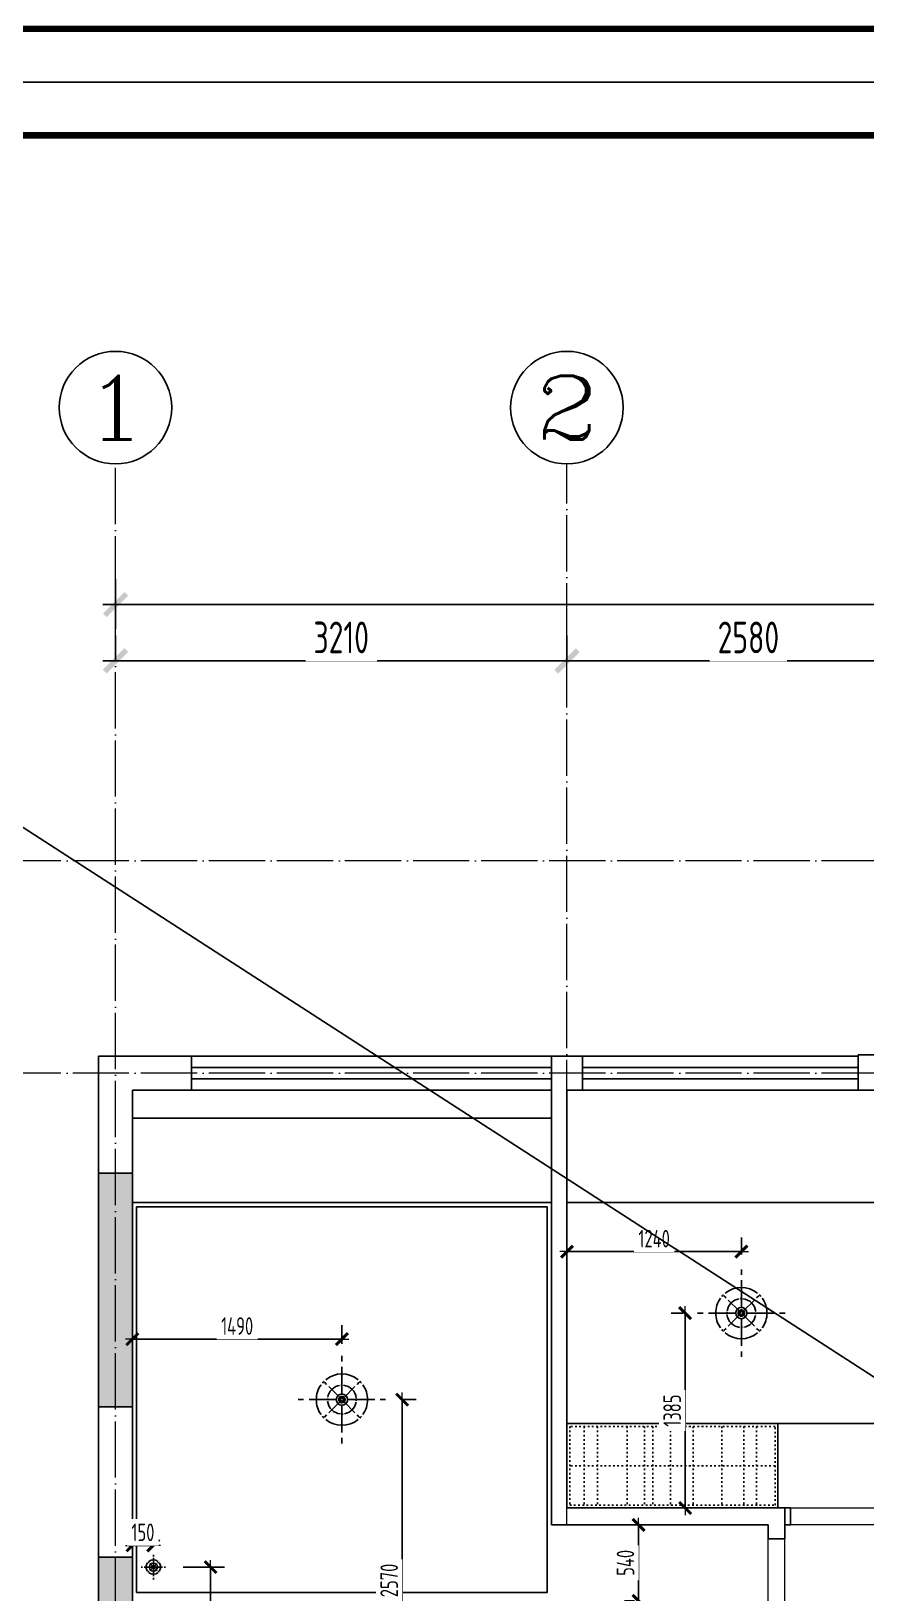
# Model space of a CAD drawing. Header units: inches. Extents: x -50945 to 250244, y -404780 to 18493.
# Drawn here: x 98320 to 104254, y -393041 to -381943 of the extents above; entities that cross this region are included whole.
import ezdxf
from ezdxf.enums import TextEntityAlignment as Align

# ---------------------------------------------------------------- set-up
doc = ezdxf.new("R2010")
doc.units = ezdxf.units.IN
doc.header["$MEASUREMENT"] = 0
doc.linetypes.add('ACAD_ISO03W100', pattern=[30, 12, -18])
doc.linetypes.add('DOTE', pattern=[2.42, 2, -0.2, 0.02, -0.2])
for name, color, linetype in [('15开关布置图-YJ', 2, 'Continuous'), ('AXIS', 1, 'Continuous'), ('AXIS_TEXT', 7, 'Continuous'), ('A图框', 7, 'Continuous'), ('D-ARCHI', 250, 'Continuous'), ('EVH 立面填充', 8, 'Continuous'), ('IBS-003-建筑窗框', 3, 'Continuous'), ('IBS-182-原建筑非承重墙', 150, 'Continuous'), ('IBS-200-原建筑承重墙柱', 200, 'Continuous'), ('IBS-63-原建筑窗', 63, 'Continuous'), ('IDS-040-固定高家具', 40, 'Continuous'), ('IRC-2-天花灯具', 2, 'Continuous'), ('IRC-30-天花轮廓线', 30, 'Continuous'), ('外标注', 50, 'Continuous')]:
    doc.layers.add(name, color=color, linetype=linetype)
doc.layers.add('天棚材质标注', color=2, linetype='Continuous', lineweight=5)
doc.layers.add('门', color=65, linetype='Continuous', lineweight=13)
doc.styles.add('_TCH_AXIS', font='COMPLEX', dxfattribs={"bigfont": 'GBCBIG'})
doc.styles.add('COMPLEX', font='COMPLEX')
doc.styles.add('HBA-DIMT', font='ARCHS.SHX', dxfattribs={"width": 0.8})
doc.dimstyles.new('HBA_40', dxfattribs={"dimscale": 50, "dimtxt": 2.5, "dimasz": 0.1, "dimexe": 2, "dimexo": 2.5, "dimgap": 0.6, "dimtad": 1, "dimdec": 0, "dimrnd": 5, "dimzin": 0, "dimtxsty": 'HBA-DIMT', "dimblk": 'HBA_DIMENSION_TICK', "dimblk1": 'HBA_DIMENSION_TICK', "dimblk2": 'HBA_DIMENSION_TICK', "dimcen": 0.125, "dimclrd": 44, "dimclre": 44, "dimclrt": 2, "dimadec": 0, "dimazin": 0, "dimtfac": 1, "dimtdec": 0, "dimtix": 1, "dimtmove": 1, "dimatfit": 3, "dimldrblk": 'HBA_Leader_Dot', "dimfxl": 0, "dimtvp": 1, "dimtfill": 1, "dimtolj": 1, "dimtzin": 0, "dimarcsym": 0})

# ---------------------------------------------------------------- blocks, each defined once
blk = doc.blocks.new('gegeg')
at = {"layer": 'A图框'}
blk.add_lwpolyline([(162587, -39218), (162587, -60008), (133187, -60008), (133187, -39218)], close=True, dxfattribs=at)
at = {"layer": 'A图框', "const_width": 42}
blk.add_lwpolyline([(133537, -40125), (133537, -39568), (162237, -39568), (162237, -57908)], dxfattribs=at)
blk.add_lwpolyline([(133537, -58258), (162237, -58258), (162237, -59658), (133537, -59658)], close=True, dxfattribs=at)
blk = doc.blocks.new('HBA_DIMENSION_TICK')
at = {"color": 0, "linetype": 'ByBlock'}
for p, q in [((-10, 0), (0, 0)), ((0, 0), (10, 0))]:
    blk.add_line(p, q, dxfattribs=at)
at = {"color": 50, "linetype": 'ByBlock'}
blk.add_solid([(-10, -7), (-7, -10), (7, 10), (10, 7)], dxfattribs=at)
blk = doc.blocks.new('*D894')
at = {"layer": 'Defpoints', "color": 0, "transparency": 16777216}
for p in [(102129, -386418), (98919, -386642), (102129, -386642)]:
    blk.add_point(p, dxfattribs=at)
at = {"layer": '外标注', "color": 44, "lineweight": -2, "transparency": 16777216}
for p, q in [((98919, -386418), (98919, -386238)), ((102129, -386418), (102129, -386238)), ((98928, -386418), (102120, -386418))]:
    blk.add_line(p, q, dxfattribs=at)
at = {"layer": '外标注', "color": 44, "lineweight": -2, "transparency": 16777216, "xscale": 9, "yscale": 9, "zscale": 9, "rotation": 180}
blk.add_blockref('HBA_DIMENSION_TICK', (98919, -386418), dxfattribs=at)
at = {"layer": '外标注', "color": 44, "lineweight": -2, "transparency": 16777216, "xscale": 9, "yscale": 9, "zscale": 9}
blk.add_blockref('HBA_DIMENSION_TICK', (102129, -386418), dxfattribs=at)
at = {"layer": '外标注', "color": 2, "transparency": 16777216, "insert": (100524, -386251), "char_height": 225, "attachment_point": 5, "style": 'HBA-DIMT', "bg_fill": 3, "box_fill_scale": 1.25, "bg_fill_color": 256, "bg_fill_true_color": 13158600, "bg_fill_transparency": 0}
blk.add_mtext('\\A1;3210', dxfattribs=at)
blk = doc.blocks.new('HBA_Leader_Dot')
at = {"color": 0, "linetype": 'ByBlock'}
blk.add_line((-5, 0), (-10, 0), dxfattribs=at)
at = {"color": 0, "linetype": 'ByBlock', "const_width": 5}
blk.add_lwpolyline([(-2.5, 0, 1), (2.5, 0, 1)], format="xyb", close=True, dxfattribs=at)
blk = doc.blocks.new('*D895')
at = {"layer": 'Defpoints', "color": 0, "transparency": 16777216}
for p in [(104709, -386418), (102129, -386642), (104709, -386642)]:
    blk.add_point(p, dxfattribs=at)
at = {"layer": '外标注', "color": 44, "lineweight": -2, "transparency": 16777216}
for p, q in [((102129, -386418), (102129, -386238)), ((104709, -386418), (104709, -386238)), ((102138, -386418), (104700, -386418))]:
    blk.add_line(p, q, dxfattribs=at)
at = {"layer": '外标注', "color": 44, "lineweight": -2, "transparency": 16777216, "xscale": 9, "yscale": 9, "zscale": 9, "rotation": 180}
blk.add_blockref('HBA_DIMENSION_TICK', (102129, -386418), dxfattribs=at)
at = {"layer": '外标注', "color": 44, "lineweight": -2, "transparency": 16777216, "xscale": 9, "yscale": 9, "zscale": 9}
blk.add_blockref('HBA_DIMENSION_TICK', (104709, -386418), dxfattribs=at)
at = {"layer": '外标注', "color": 2, "transparency": 16777216, "insert": (103419, -386251), "char_height": 225, "attachment_point": 5, "style": 'HBA-DIMT', "bg_fill": 3, "box_fill_scale": 1.25, "bg_fill_color": 256, "bg_fill_true_color": 13158600, "bg_fill_transparency": 0}
blk.add_mtext('\\A1;2580', dxfattribs=at)
blk = doc.blocks.new('*D898')
at = {"layer": 'Defpoints', "color": 0, "transparency": 16777216}
for p in [(113619, -386018), (98919, -386418), (113619, -386418)]:
    blk.add_point(p, dxfattribs=at)
at = {"layer": '外标注', "color": 44, "lineweight": -2, "transparency": 16777216}
for p, q in [((98919, -386193), (98919, -385838)), ((113619, -386193), (113619, -385838)), ((98928, -386018), (113610, -386018))]:
    blk.add_line(p, q, dxfattribs=at)
at = {"layer": '外标注', "color": 44, "lineweight": -2, "transparency": 16777216, "xscale": 9, "yscale": 9, "zscale": 9, "rotation": 180}
blk.add_blockref('HBA_DIMENSION_TICK', (98919, -386018), dxfattribs=at)
at = {"layer": '外标注', "color": 44, "lineweight": -2, "transparency": 16777216, "xscale": 9, "yscale": 9, "zscale": 9}
blk.add_blockref('HBA_DIMENSION_TICK', (113619, -386018), dxfattribs=at)
at = {"layer": '外标注', "color": 2, "transparency": 16777216, "insert": (106269, -385851), "char_height": 225, "attachment_point": 5, "style": 'HBA-DIMT', "bg_fill": 3, "box_fill_scale": 1.25, "bg_fill_color": 256, "bg_fill_true_color": 13158600, "bg_fill_transparency": 0}
blk.add_mtext('\\A1;14700', dxfattribs=at)
blk = doc.blocks.new('_AXISO')
blk.add_circle((0, 0), 0.5)
at = {"layer": 'AXIS_TEXT', "style": 'COMPLEX', "width": 1.041667}
blk.add_attdef('A', text='', height=0.56, dxfattribs=at).set_placement((-0.25, -0.28), (0.25, -0.28), align=Align.FIT)
blk = doc.blocks.new('A$C677541E1')
at = {"linetype": 'Continuous'}
for p, q in [((611, 1221), (611, 1145)), ((611, 1145), (611, 1221)), ((611, 1069), (611, 689)), ((611, 689), (611, 1069)), ((368, 854), (398, 823)), ((398, 823), (368, 854)), ((428, 793), (580, 642)), ((580, 642), (428, 793)), ((642, 642), (793, 793)), ((793, 793), (642, 642)), ((823, 823), (854, 854)), ((854, 854), (823, 823)), ((0, 611), (76, 611)), ((76, 611), (0, 611)), ((153, 611), (532, 611)), ((532, 611), (153, 611)), ((428, 428), (580, 580)), ((580, 580), (428, 428)), ((611, 532), (611, 153)), ((611, 153), (611, 532)), ((642, 580), (793, 428)), ((793, 428), (642, 580)), ((689, 611), (1069, 611)), ((1069, 611), (689, 611)), ((1221, 611), (1145, 611)), ((1145, 611), (1221, 611)), ((368, 368), (398, 398)), ((398, 398), (368, 368)), ((823, 398), (854, 368)), ((854, 368), (823, 398)), ((611, 76), (611, 0)), ((611, 0), (611, 76))]:
    blk.add_line(p, q, dxfattribs=at)
at = {"linetype": 'Continuous', "extrusion": (0, 0, -1)}
for major_axis, start_param, end_param in [((-358, 0), 0.888621, 2.252972), ((-358, 1), -0.003333, 0.613772), ((349, 78), 4.06277, 4.162216), ((349, 78), 4.06277, 4.162216), ((78.3, 0), 0.000513, 6.283698), ((78.3, 1), 3.385592, 4.494095), ((-78.3, 1), 1.78909, 2.897593), ((-349, 78), 2.120969, 2.220415), ((-349, 78), 2.120969, 2.220415), ((358, 1), -0.613772, 0.003333), ((358, 1), 2.52782, 3.144925), ((-78.3, 1), -1.352502, -0.243999), ((-39.1, 0.4), 3.131185, 9.41437), ((39.1, 0.4), 3.382419, 4.490922), ((-39.1, 0.4), -1.349329, -0.240826), ((-39.1, 0.4), 1.792263, 2.900766), ((39.1, 0.4), 0.240826, 1.349329), ((78.3, 1), 0.243999, 1.352502), ((-358, 1), 3.13826, 3.755365), ((-349, 78), -1.020623, -0.921177), ((-349, 78), -1.020623, -0.921177), ((-358, 0), 4.030214, 5.394564), ((349, 78), 0.921177, 1.020623), ((349, 78), 0.921177, 1.020623)]:
    blk.add_ellipse((611, 611), major_axis=major_axis, ratio=1, start_param=start_param, end_param=end_param, dxfattribs=at)
at = {"linetype": 'Continuous'}
for major_axis, start_param, end_param in [((-144, 140), -0.014456, 0.602649), ((-141, 143), -0.608759, 0.008346), ((-32.1, 30.1), 3.109878, 9.393063), ((-31, 31.2), -1.336602, -0.228099), ((-146, 139), -0.825662, -0.726216), ((-146, 139), -0.825662, -0.726216), ((-143, 142), 4.028499, 5.392849), ((-171, 105), 0.467757, 0.567203), ((-171, 105), 0.467757, 0.567203), ((-143, 142), 0.886906, 2.251257), ((-32.1, 30.1), 0.2, 1.308503), ((-14.8, 16.2), 3.186593, 9.469778), ((-31, 31.2), 1.804991, 2.913494), ((-15.1, 16), 0.25847, 1.366973), ((-16.1, 15), -1.374959, -0.266456), ((-16.1, 15), 1.766633, 2.875136), ((-15.1, 16), 3.400063, 4.508566), ((-141, 143), 2.532833, 3.149938), ((-32.1, 30.1), 3.341592, 4.450095), ((-144, 140), 3.127137, 3.744242), ((-171, 105), 3.609349, 3.708795), ((-171, 105), 3.609349, 3.708795), ((-146, 139), 2.315931, 2.415377), ((-146, 139), 2.315931, 2.415377)]:
    blk.add_ellipse((611, 611), major_axis=major_axis, ratio=1, start_param=start_param, end_param=end_param, dxfattribs=at)
blk = doc.blocks.new('*D944')
at = {"layer": 'Defpoints', "color": 0, "transparency": 16777216}
for p in [(102129, -390616), (102129, -390762), (103369, -390762)]:
    blk.add_point(p, dxfattribs=at)
at = {"layer": '天棚材质标注', "color": 44, "lineweight": -2, "transparency": 16777216}
for p, q in [((102129, -390637), (102129, -390516)), ((103369, -390637), (103369, -390516)), ((103364, -390616), (102134, -390616))]:
    blk.add_line(p, q, dxfattribs=at)
at = {"layer": '天棚材质标注', "color": 44, "lineweight": -2, "transparency": 16777216, "xscale": 5, "yscale": 5, "zscale": 5, "rotation": 180}
blk.add_blockref('HBA_DIMENSION_TICK', (102129, -390616), dxfattribs=at)
at = {"layer": '天棚材质标注', "color": 44, "lineweight": -2, "transparency": 16777216, "xscale": 5, "yscale": 5, "zscale": 5}
blk.add_blockref('HBA_DIMENSION_TICK', (103369, -390616), dxfattribs=at)
at = {"layer": '天棚材质标注', "color": 2, "transparency": 16777216, "insert": (102749, -390524), "char_height": 125, "attachment_point": 5, "style": 'HBA-DIMT', "bg_fill": 3, "box_fill_scale": 1.25, "bg_fill_color": 256, "bg_fill_true_color": 13158600, "bg_fill_transparency": 0}
blk.add_mtext('\\A1;1240', dxfattribs=at)
blk = doc.blocks.new('*D945')
at = {"layer": 'Defpoints', "color": 0, "transparency": 16777216}
for p in [(103077, -391053), (102969, -392438), (103077, -392438)]:
    blk.add_point(p, dxfattribs=at)
at = {"layer": '天棚材质标注', "color": 44, "lineweight": -2, "transparency": 16777216}
for p, q in [((102952, -391053), (102869, -391053)), ((102969, -391058), (102969, -392433)), ((102952, -392438), (102869, -392438))]:
    blk.add_line(p, q, dxfattribs=at)
at = {"layer": '天棚材质标注', "color": 44, "lineweight": -2, "transparency": 16777216, "xscale": 5, "yscale": 5, "zscale": 5}
for p, rotation in [((102969, -391053), 90), ((102969, -392438), 270)]:
    blk.add_blockref('HBA_DIMENSION_TICK', p, dxfattribs=dict(at, rotation=rotation))
at = {"layer": '天棚材质标注', "color": 2, "transparency": 16777216, "insert": (102877, -391746), "char_height": 125, "attachment_point": 5, "rotation": 90, "style": 'HBA-DIMT', "bg_fill": 3, "box_fill_scale": 1.25, "bg_fill_color": 256, "bg_fill_true_color": 13158600, "bg_fill_transparency": 0}
blk.add_mtext('\\A1;1385', dxfattribs=at)
blk = doc.blocks.new('*D934')
at = {"layer": 'Defpoints', "color": 0, "transparency": 16777216}
for p in [(99039, -391238), (99039, -391396), (100529, -391396)]:
    blk.add_point(p, dxfattribs=at)
at = {"layer": '天棚材质标注', "color": 44, "lineweight": -2, "transparency": 16777216}
for p, q in [((99039, -391271), (99039, -391138)), ((100529, -391271), (100529, -391138)), ((100524, -391238), (99044, -391238))]:
    blk.add_line(p, q, dxfattribs=at)
at = {"layer": '天棚材质标注', "color": 44, "lineweight": -2, "transparency": 16777216, "xscale": 5, "yscale": 5, "zscale": 5, "rotation": 180}
blk.add_blockref('HBA_DIMENSION_TICK', (99039, -391238), dxfattribs=at)
at = {"layer": '天棚材质标注', "color": 44, "lineweight": -2, "transparency": 16777216, "xscale": 5, "yscale": 5, "zscale": 5}
blk.add_blockref('HBA_DIMENSION_TICK', (100529, -391238), dxfattribs=at)
at = {"layer": '天棚材质标注', "color": 2, "transparency": 16777216, "insert": (99784, -391145), "char_height": 125, "attachment_point": 5, "style": 'HBA-DIMT', "bg_fill": 3, "box_fill_scale": 1.25, "bg_fill_color": 256, "bg_fill_true_color": 13158600, "bg_fill_transparency": 0}
blk.add_mtext('\\A1;1490', dxfattribs=at)
blk = doc.blocks.new('*D935')
at = {"layer": 'Defpoints', "color": 0, "transparency": 16777216}
for p in [(100840, -391668), (100840, -394238), (100957, -394238)]:
    blk.add_point(p, dxfattribs=at)
at = {"layer": '天棚材质标注', "color": 44, "lineweight": -2, "transparency": 16777216}
for p, q in [((100957, -391673), (100957, -394233)), ((100965, -391668), (101057, -391668)), ((100965, -394238), (101057, -394238))]:
    blk.add_line(p, q, dxfattribs=at)
at = {"layer": '天棚材质标注', "color": 44, "lineweight": -2, "transparency": 16777216, "xscale": 5, "yscale": 5, "zscale": 5}
for p, rotation in [((100957, -391668), 90), ((100957, -394238), 270)]:
    blk.add_blockref('HBA_DIMENSION_TICK', p, dxfattribs=dict(at, rotation=rotation))
at = {"layer": '天棚材质标注', "color": 2, "transparency": 16777216, "insert": (100865, -392953), "char_height": 125, "attachment_point": 5, "rotation": 90, "style": 'HBA-DIMT', "bg_fill": 3, "box_fill_scale": 1.25, "bg_fill_color": 256, "bg_fill_true_color": 13158600, "bg_fill_transparency": 0}
blk.add_mtext('\\A1;2570', dxfattribs=at)
blk = doc.blocks.new('*D936')
at = {"layer": 'Defpoints', "color": 0, "transparency": 16777216}
for p in [(102638, -392558), (102734, -392558), (102734, -393098)]:
    blk.add_point(p, dxfattribs=at)
at = {"layer": '天棚材质标注', "color": 44, "lineweight": -2, "transparency": 16777216}
for p, q in [((102609, -392558), (102538, -392558)), ((102638, -393093), (102638, -392563)), ((102609, -393098), (102538, -393098))]:
    blk.add_line(p, q, dxfattribs=at)
at = {"layer": '天棚材质标注', "color": 44, "lineweight": -2, "transparency": 16777216, "xscale": 5, "yscale": 5, "zscale": 5}
for p, rotation in [((102638, -392558), 90), ((102638, -393098), 270)]:
    blk.add_blockref('HBA_DIMENSION_TICK', p, dxfattribs=dict(at, rotation=rotation))
at = {"layer": '天棚材质标注', "color": 2, "transparency": 16777216, "insert": (102545, -392828), "char_height": 125, "attachment_point": 5, "rotation": 90, "style": 'HBA-DIMT', "bg_fill": 3, "box_fill_scale": 1.25, "bg_fill_color": 256, "bg_fill_true_color": 13158600, "bg_fill_transparency": 0}
blk.add_mtext('\\A1;540', dxfattribs=at)
blk = doc.blocks.new('*D1058')
at = {"layer": 'Defpoints', "color": 0, "transparency": 16777216}
for p in [(99039, -392782), (99188, -392782)]:
    blk.add_point(p, dxfattribs=at)
at = {"layer": '天棚材质标注', "color": 44, "lineweight": -2, "transparency": 16777216}
for p, q in [((99039, -392657), (99039, -392604)), ((99188, -392657), (99188, -392604)), ((99034, -392704), (99029, -392704)), ((99188, -392704), (99039, -392704)), ((99193, -392704), (99198, -392704))]:
    blk.add_line(p, q, dxfattribs=at)
at = {"layer": '天棚材质标注', "color": 44, "lineweight": -2, "transparency": 16777216, "xscale": 5, "yscale": 5, "zscale": 5}
blk.add_blockref('HBA_DIMENSION_TICK', (99039, -392704), dxfattribs=at)
at = {"layer": '天棚材质标注', "color": 44, "lineweight": -2, "transparency": 16777216, "xscale": 5, "yscale": 5, "zscale": 5, "rotation": 180}
blk.add_blockref('HBA_DIMENSION_TICK', (99188, -392704), dxfattribs=at)
at = {"layer": '天棚材质标注', "color": 2, "transparency": 16777216, "insert": (99114, -392611), "char_height": 125, "attachment_point": 5, "style": 'HBA-DIMT', "bg_fill": 3, "box_fill_scale": 1.25, "bg_fill_color": 256, "bg_fill_true_color": 13158600, "bg_fill_transparency": 0}
blk.add_mtext('\\A1;150', dxfattribs=at)
at = {"layer": 'Defpoints', "color": 0, "transparency": 16777216}
blk.add_point((99039, -392704), dxfattribs=at)
blk = doc.blocks.new('*D1059')
at = {"layer": 'Defpoints', "color": 0, "transparency": 16777216}
for p in [(99276, -392858), (99326, -394238), (99595, -394238)]:
    blk.add_point(p, dxfattribs=at)
at = {"layer": '天棚材质标注', "color": 44, "lineweight": -2, "transparency": 16777216}
for p, q in [((99401, -392858), (99695, -392858)), ((99595, -392863), (99595, -394233)), ((99451, -394238), (99695, -394238))]:
    blk.add_line(p, q, dxfattribs=at)
at = {"layer": '天棚材质标注', "color": 44, "lineweight": -2, "transparency": 16777216, "xscale": 5, "yscale": 5, "zscale": 5}
for p, rotation in [((99595, -392858), 90), ((99595, -394238), 270)]:
    blk.add_blockref('HBA_DIMENSION_TICK', p, dxfattribs=dict(at, rotation=rotation))
at = {"layer": '天棚材质标注', "color": 2, "transparency": 16777216, "insert": (99503, -393548), "char_height": 125, "attachment_point": 5, "rotation": 90, "style": 'HBA-DIMT', "bg_fill": 3, "box_fill_scale": 1.25, "bg_fill_color": 256, "bg_fill_true_color": 13158600, "bg_fill_transparency": 0}
blk.add_mtext('\\A1;1380', dxfattribs=at)

msp = doc.modelspace()

# ---------------------------------------------------------------- hatches: boundary and pattern name
at = {"layer": 'EVH 立面填充'}
h = msp.add_hatch(color=256, dxfattribs=at)
h.dxf.hatch_style = 1
h.paths.add_polyline_path([(98798.67, -391718.07), (99038.67, -391718.07), (99038.67, -390058.07), (98798.67, -390058.07)])
h = msp.add_hatch(color=256, dxfattribs=at)
h.dxf.hatch_style = 1
h.paths.add_polyline_path([(99038.67, -394238.07), (99038.67, -392788.07), (98798.67, -392788.07), (98798.67, -394478.07), (99438.67, -394478.07), (99438.67, -394238.07)])

# ---------------------------------------------------------------- linework, layer by layer
at = {"layer": 'D-ARCHI', "color": 251, "linetype": 'DOTE', "lineweight": 5, "ltscale": 200}
for p, q in [((116438.67, -387837.83), (96111.41, -387837.83)), ((116438.67, -389348.07), (96098.67, -389348.07))]:
    msp.add_line(p, q, dxfattribs=at)
at = {"layer": 'IBS-003-建筑窗框', "color": 251, "ltscale": 10}
for p, q in [((99458.67, -389227.07), (102018.67, -389227.07)), ((102238.67, -389228.07), (104198.67, -389228.07)), ((99458.67, -389468.07), (102018.67, -389468.07)), ((102238.67, -389468.07), (104198.67, -389468.07))]:
    msp.add_line(p, q, dxfattribs=at)
at = {"layer": 'IBS-182-原建筑非承重墙'}
for p, q in [((99458.67, -389227.07), (98798.67, -389227.07)), ((98798.67, -390058.07), (98798.67, -389228.07)), ((99458.67, -389468.07), (99458.67, -389227.07)), ((102018.67, -389227.07), (102238.67, -389227.07)), ((102018.67, -392558.07), (102018.67, -389228.07)), ((102238.67, -389227.07), (102238.67, -389468.07)), ((104198.67, -389468.07), (104198.67, -389218.07)), ((104198.67, -389218.07), (104608.67, -389218.07)), ((99038.67, -390058.07), (99038.67, -389468.07)), ((99038.67, -389468.07), (99458.67, -389468.07)), ((102128.67, -392438.07), (102128.67, -389468.07)), ((102128.67, -389468.07), (102238.67, -389468.07)), ((104608.67, -389468.07), (104198.67, -389468.07)), ((99038.67, -390268.07), (102018.67, -390268.07)), ((104608.67, -390268.07), (102128.67, -390268.07)), ((98798.67, -392788.07), (98798.67, -391718.07)), ((99038.67, -392788.07), (99038.67, -391718.07)), ((103678.67, -392438.07), (102128.67, -392438.07)), ((103678.67, -392658.07), (103678.67, -392438.07)), ((103558.67, -392558.07), (102018.67, -392558.07)), ((103558.67, -392658.07), (103558.67, -392558.07)), ((103678.67, -392658.07), (103558.67, -392658.07))]:
    msp.add_line(p, q, dxfattribs=at)
msp.add_lwpolyline([(103678.67, -392438.07), (103718.67, -392438.07), (103718.67, -392558.07), (103678.67, -392558.07)], close=True, dxfattribs=at)
at = {"layer": 'IBS-200-原建筑承重墙柱', "ltscale": 0.02}
for p, q in [((98798.67, -390058.07), (99038.67, -390058.07)), ((98798.67, -391718.07), (98798.67, -390058.07)), ((99038.67, -390058.07), (99038.67, -391718.07)), ((98798.67, -391718.07), (99038.67, -391718.07)), ((99038.67, -392788.07), (98798.67, -392788.07)), ((98798.67, -392788.07), (98798.67, -394478.07)), ((99038.67, -392788.07), (99038.67, -394238.07))]:
    msp.add_line(p, q, dxfattribs=at)
at = {"layer": 'IBS-63-原建筑窗'}
for p, q in [((99458.67, -389307.07), (102018.67, -389307.07)), ((102238.67, -389308.07), (104198.67, -389308.07)), ((99458.67, -389388.07), (102018.67, -389388.07)), ((102238.67, -389388.07), (104198.67, -389388.07))]:
    msp.add_line(p, q, dxfattribs=at)
at = {"layer": 'IDS-040-固定高家具'}
for p, q in [((103628.67, -391838.07), (102128.67, -391838.07)), ((103628.67, -392438.07), (103628.67, -391838.07))]:
    msp.add_line(p, q, dxfattribs=at)
at = {"layer": 'IDS-040-固定高家具', "linetype": 'ACAD_ISO03W100'}
for p, q in [((102252.09, -391858.07), (102252.09, -392418.07)), ((102347.13, -391858.07), (102347.13, -392418.07)), ((102557.37, -391858.07), (102557.37, -392418.07)), ((102681.21, -391858.07), (102681.21, -392418.07)), ((102738.81, -391858.07), (102738.81, -392418.07)), ((102865.52, -391858.07), (102865.52, -392418.07)), ((103026.8, -391858.07), (103026.8, -392418.07)), ((103231.28, -391858.07), (103231.28, -392418.07)), ((103386.8, -391858.07), (103386.8, -392418.07)), ((103476.08, -391858.07), (103476.08, -392418.07)), ((103608.67, -392138.07), (102148.67, -392138.07))]:
    msp.add_line(p, q, dxfattribs=at)
msp.add_lwpolyline([(102148.67, -392418.07), (103608.67, -392418.07), (103608.67, -391858.07), (102148.67, -391858.07)], close=True, dxfattribs=at)
at = {"layer": 'IRC-30-天花轮廓线'}
for p, q in [((99038.67, -389668.07), (102018.67, -389668.07)), ((103628.67, -391838.07), (104608.67, -391838.07))]:
    msp.add_line(p, q, dxfattribs=at)
msp.add_lwpolyline([(99068.67, -393038.07), (101988.67, -393038.07), (101988.67, -390298.07), (99068.67, -390298.07)], close=True, dxfattribs=at)
at = {"layer": '门', "color": 8, "lineweight": 5}
for points in [[(103718.67, -392438.07), (104558.67, -392438.07), (104558.67, -392558.07), (103718.67, -392558.07)], [(103558.37, -393538.07), (103678.67, -393538.07), (103678.67, -392658.07), (103558.37, -392658.07)]]:
    msp.add_lwpolyline(points, close=True, dxfattribs=at)

# ---------------------------------------------------------------- block references
at = {"layer": '15开关布置图-YJ', "color": 2, "xscale": 1.081091401797356, "yscale": 1.081091401797356, "zscale": 1.081091401797356}
msp.add_blockref('gegeg', (-52664.31, -317429.97), dxfattribs=at)
at = {"layer": 'AXIS'}
ref = msp.add_blockref('_AXISO', (98918.67, -384617.83), dxfattribs=dict(at, xscale=800, yscale=800, zscale=800))
ref.add_attrib('A', '1', dxfattribs={"layer": 'AXIS_TEXT', "height": 452.55, "style": '_TCH_AXIS', "width": 2.333333}).set_placement((98692.4, -384844.1), (99144.95, -384844.1), align=Align.FIT)
ref = msp.add_blockref('_AXISO', (102128.67, -384617.83), dxfattribs=dict(at, xscale=800, yscale=800, zscale=800))
ref.add_attrib('A', '2', dxfattribs={"layer": 'AXIS_TEXT', "height": 452.55, "style": '_TCH_AXIS', "width": 1.5}).set_placement((101902.4, -384844.1), (102354.95, -384844.1), align=Align.FIT)
at = {"layer": 'IRC-2-天花灯具'}
for p, xscale, yscale, zscale in [((103057.77, -391363.98), 0.509157656016598, 0.509157656016598, 0.509157656016598), ((100217.77, -391978.98), 0.509157656016598, 0.509157656016598, 0.509157656016598), ((99101.22, -392945.31), 0.1428627588945533, 0.1428627588945533, 0.1428627588945533)]:
    msp.add_blockref('A$C677541E1', p, dxfattribs=dict(at, xscale=xscale, yscale=yscale, zscale=zscale))

# ---------------------------------------------------------------- dimensions: what is measured, and where the dimension line sits
at = {"layer": '外标注'}
dim = msp.add_linear_dim(base=(102128.67, -386417.83), p1=(98918.67, -386642.41), p2=(102128.67, -386642.41), dimstyle='HBA_40', override={"dimscale": 90, "dimfxl": 200, "dimfxlon": 1}, dxfattribs=at)
dim.commit()
dim.dimension.update_dxf_attribs({"geometry": '*D894', "text_midpoint": (100523.67, -386251.33)})

# ---------------------------------------------------------------- next in the draw order: dimensions: what is measured, and where the dimension line sits
dim = msp.add_linear_dim(base=(104708.67, -386417.83), p1=(102128.67, -386642.41), p2=(104708.67, -386642.41), dimstyle='HBA_40', override={"dimscale": 90, "dimfxl": 200, "dimfxlon": 1}, dxfattribs=at)
dim.commit()
dim.dimension.update_dxf_attribs({"geometry": '*D895', "text_midpoint": (103418.67, -386251.33)})

# ---------------------------------------------------------------- next in the draw order: dimensions: what is measured, and where the dimension line sits
dim = msp.add_linear_dim(base=(113618.67, -386017.83), p1=(98918.67, -386417.83), p2=(113618.67, -386417.83), dimstyle='HBA_40', override={"dimscale": 90, "dimfxl": 200, "dimfxlon": 1}, dxfattribs=at)
dim.commit()
dim.dimension.update_dxf_attribs({"geometry": '*D898', "text_midpoint": (106268.67, -385851.33)})

# ---------------------------------------------------------------- next in the draw order: linework, layer by layer
at = {"layer": 'D-ARCHI', "color": 251, "linetype": 'DOTE', "lineweight": 5, "ltscale": 200}
for p, q in [((98918.67, -399966.4), (98918.67, -385017.83)), ((102128.67, -392558.07), (102128.67, -385017.83))]:
    msp.add_line(p, q, dxfattribs=at)

# ---------------------------------------------------------------- next in the draw order: block references
at = {"layer": '15开关布置图-YJ', "color": 2, "xscale": 1.081091401797356, "yscale": 1.081091401797356, "zscale": 1.081091401797356}
msp.add_blockref('gegeg', (-52664.31, -339905.86), dxfattribs=at)

# ---------------------------------------------------------------- next in the draw order: dimensions: what is measured, and where the dimension line sits
at = {"layer": '天棚材质标注', "color": 6}
for base, p1, p2, picture, middle in [((102128.67, -390616.48), (103368.67, -390761.6), (102128.67, -390761.6), '*D944', (102748.67, -390523.98)), ((99038.67, -392703.59), (99188.45, -392781.74), (99038.67, -392781.74), '*D1058', (99113.56, -392611.09))]:
    dim = msp.add_linear_dim(base=base, p1=p1, p2=p2, dimstyle='HBA_40', dxfattribs=at)
    dim.commit()
    dim.dimension.update_dxf_attribs({"geometry": picture, "text_midpoint": middle})
dim = msp.add_linear_dim(base=(102969.18, -392438.07), p1=(103077.2, -391053.07), p2=(103077.2, -392438.07), angle=90, dimstyle='HBA_40', dxfattribs=at)
dim.commit()
dim.dimension.update_dxf_attribs({"geometry": '*D945', "text_midpoint": (102876.68, -391745.57)})

# ---------------------------------------------------------------- next in the draw order: dimensions: what is measured, and where the dimension line sits
for base, p1, p2, picture, middle in [((102637.95, -392558.07), (102733.52, -393098.07), (102733.52, -392558.07), '*D936', (102545.45, -392828.07)), ((99595.29, -394238.07), (99275.69, -392858.07), (99325.96, -394238.07), '*D1059', (99502.79, -393548.07))]:
    dim = msp.add_linear_dim(base=base, p1=p1, p2=p2, angle=90, dimstyle='HBA_40', dxfattribs=at)
    dim.commit()
    dim.dimension.update_dxf_attribs({"geometry": picture, "text_midpoint": middle})

# ---------------------------------------------------------------- next in the draw order: leaders
msp.add_leader([(104828.67, -391842.09), (95939.25, -386103.41), (92259.26, -386103.41)], dimstyle='HBA_40', override={"dimgap": 0.6, "dimtad": 0}, dxfattribs=at)

# ---------------------------------------------------------------- next in the draw order: dimensions: what is measured, and where the dimension line sits
dim = msp.add_linear_dim(base=(99038.67, -391237.92), p1=(100528.67, -391396.03), p2=(99038.67, -391396.03), dimstyle='HBA_40', dxfattribs=at)
dim.commit()
dim.dimension.update_dxf_attribs({"geometry": '*D934', "text_midpoint": (99783.67, -391145.42)})
dim = msp.add_linear_dim(base=(100957.31, -394238.07), p1=(100839.58, -391668.07), p2=(100839.58, -394238.07), angle=90, dimstyle='HBA_40', dxfattribs=at)
dim.commit()
dim.dimension.update_dxf_attribs({"geometry": '*D935', "text_midpoint": (100864.81, -392953.07)})

doc.saveas('drawing.dxf')
